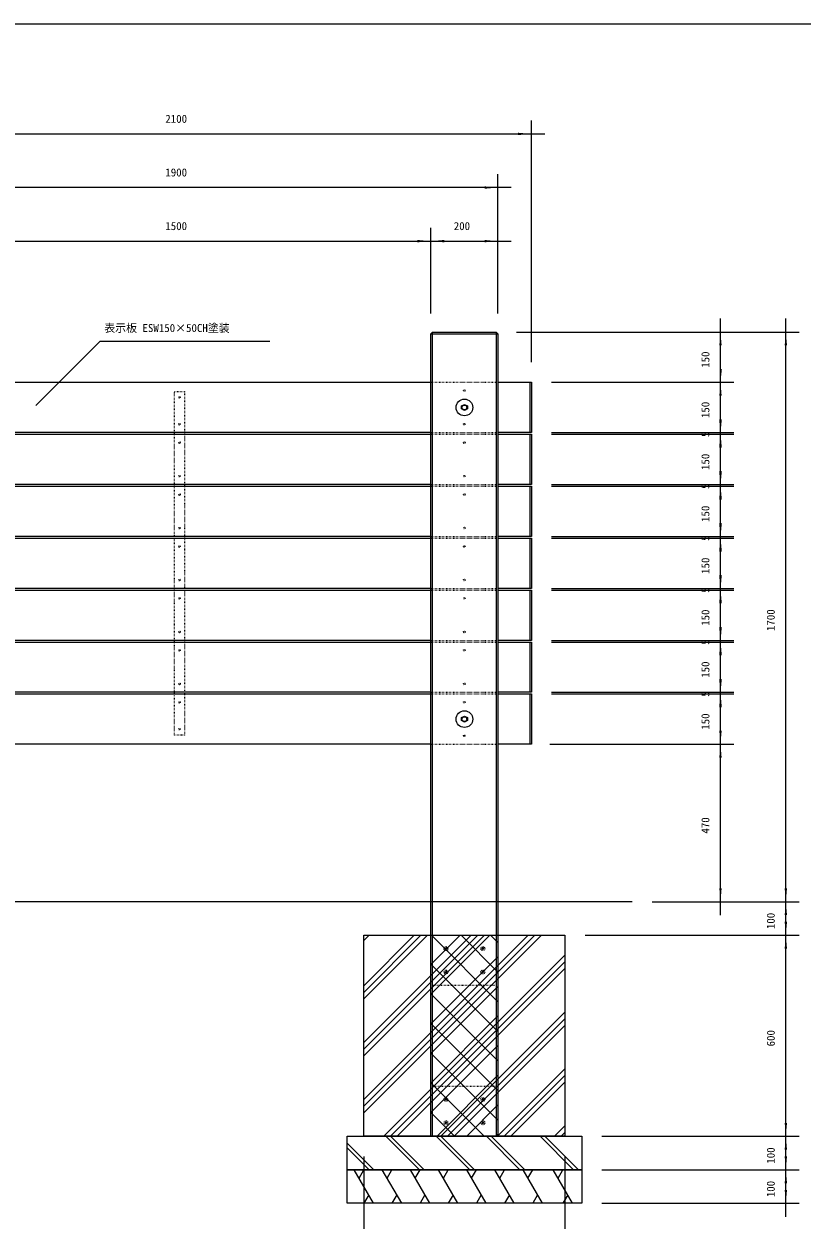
# Model space of a CAD drawing. Units: millimetres, scale not verified. Extents: x -3900 to 3900, y -2750 to 2750.
# Drawn here: x -1909 to 412, y -819 to 2750 of the extents above; entities that cross this region are included whole.
import ezdxf
from ezdxf.enums import TextEntityAlignment as Align

# ---------------------------------------------------------------- set-up
doc = ezdxf.new("R2010")
doc.units = ezdxf.units.MM
doc.header["$LTSCALE"] = 20
doc.linetypes.add('USER5', pattern=[0.208282, 0.069427, -0.138855])
doc.layers.add('0-1_IMPORTED', color=30, linetype='Continuous', lineweight=18)
doc.styles.add('ＭＳ ゴシック', font='')
doc.styles.get('ＭＳ ゴシック').set_extended_font_data('MS Gothic')

msp = doc.modelspace()

# ---------------------------------------------------------------- linework, layer by layer
at = {"layer": '0-1_IMPORTED', "color": 1}
for p, q in [((-395.03, 1740.52), (-395.03, 2461.76)), ((-2495.03, 2421.76), (-395.03, 2421.76)), ((-395.03, 2421.76), (-355.03, 2421.76)), ((-495.03, 1885.52), (-495.03, 2301.76)), ((-495.03, 2261.76), (-2395.03, 2261.76)), ((-455.03, 2261.76), (-495.03, 2261.76)), ((-695.03, 1885.52), (-695.03, 2141.76)), ((-695.03, 1885.52), (-695.03, 2141.76)), ((-495.03, 1885.52), (-495.03, 2141.76)), ((-2195.03, 2101.76), (-695.03, 2101.76)), ((-735.03, 2101.76), (-695.03, 2101.76)), ((-695.03, 2101.76), (-655.03, 2101.76)), ((-695.03, 2101.76), (-495.03, 2101.76)), ((-495.03, 2101.76), (-455.03, 2101.76)), ((169, 1830.52), (169, 1870.52)), ((364, 1830.52), (364, 1870.52)), ((-440.03, 1830.52), (209, 1830.52)), ((-440.03, 1830.52), (404, 1830.52)), ((169, 1680.52), (169, 1830.52)), ((364, 130.52), (364, 1830.52)), ((-1681.35, 1803.72), (-1873.31, 1611.76)), ((-1681.35, 1803.72), (-1176, 1803.72)), ((169, 1680.52), (169, 1720.52)), ((-335.03, 1680.52), (209, 1680.52)), ((-335.03, 1680.52), (209, 1680.52)), ((169, 1530.52), (169, 1680.52)), ((169, 1640.52), (169, 1680.52)), ((169, 1530.52), (169, 1570.52)), ((169, 1525.52), (169, 1565.52)), ((-335.03, 1530.52), (209, 1530.52)), ((-335.03, 1530.52), (209, 1530.52)), ((-335.03, 1525.52), (209, 1525.52)), ((-335.03, 1525.52), (209, 1525.52)), ((169, 1525.52), (169, 1530.52)), ((169, 1490.52), (169, 1530.52)), ((169, 1375.52), (169, 1525.52)), ((169, 1485.52), (169, 1525.52)), ((169, 1375.52), (169, 1415.52)), ((169, 1370.52), (169, 1410.52)), ((-335.03, 1375.52), (209, 1375.52)), ((-335.03, 1375.52), (209, 1375.52)), ((-335.03, 1370.52), (209, 1370.52)), ((-335.03, 1370.52), (209, 1370.52)), ((169, 1370.52), (169, 1375.52)), ((169, 1335.52), (169, 1375.52)), ((169, 1220.52), (169, 1370.52)), ((169, 1330.52), (169, 1370.52)), ((169, 1220.52), (169, 1260.52)), ((169, 1215.52), (169, 1255.52)), ((-335.03, 1220.52), (209, 1220.52)), ((-335.03, 1220.52), (209, 1220.52)), ((-335.03, 1215.52), (209, 1215.52)), ((-335.03, 1215.52), (209, 1215.52)), ((169, 1215.52), (169, 1220.52)), ((169, 1180.52), (169, 1220.52)), ((169, 1065.52), (169, 1215.52)), ((169, 1175.52), (169, 1215.52)), ((169, 1065.52), (169, 1105.52)), ((169, 1060.52), (169, 1100.52)), ((-335.03, 1065.52), (209, 1065.52)), ((-335.03, 1065.52), (209, 1065.52)), ((-335.03, 1060.52), (209, 1060.52)), ((-335.03, 1060.52), (209, 1060.52)), ((169, 1060.52), (169, 1065.52)), ((169, 1025.52), (169, 1065.52)), ((169, 910.52), (169, 1060.52)), ((169, 1020.52), (169, 1060.52)), ((169, 910.52), (169, 950.52)), ((169, 905.52), (169, 945.52)), ((-335.03, 910.52), (209, 910.52)), ((-335.03, 910.52), (209, 910.52)), ((-335.03, 905.52), (209, 905.52)), ((-335.03, 905.52), (209, 905.52)), ((169, 905.52), (169, 910.52)), ((169, 870.52), (169, 910.52)), ((169, 755.52), (169, 905.52)), ((169, 865.52), (169, 905.52)), ((169, 755.52), (169, 795.52)), ((169, 750.52), (169, 790.52)), ((-335.03, 755.52), (209, 755.52)), ((-335.03, 755.52), (209, 755.52)), ((-335.03, 750.52), (209, 750.52)), ((-335.03, 750.52), (209, 750.52)), ((169, 750.52), (169, 755.52)), ((169, 715.52), (169, 755.52)), ((169, 600.52), (169, 750.52)), ((169, 710.52), (169, 750.52)), ((169, 600.52), (169, 640.52)), ((-340.03, 600.52), (209, 600.52)), ((-340.03, 600.52), (209, 600.52)), ((169, 130.52), (169, 600.52)), ((169, 560.52), (169, 600.52)), ((364, 130.52), (364, 170.52)), ((-34.74, 130.52), (209, 130.52)), ((-34.74, 130.52), (404, 130.52)), ((-34.74, 130.52), (404, 130.52)), ((169, 90.52), (169, 130.52)), ((364, 30.52), (364, 130.52)), ((364, 90.52), (364, 130.52)), ((364, 30.52), (364, 70.52)), ((-235.03, 30.52), (404, 30.52)), ((-235.03, 30.52), (404, 30.52)), ((364, -569.48), (364, 30.52)), ((364, -9.48), (364, 30.52)), ((364, -569.48), (364, -529.48)), ((-185.03, -569.48), (404, -569.48)), ((-185.03, -569.48), (404, -569.48)), ((364, -669.48), (364, -569.48)), ((364, -609.48), (364, -569.48)), ((-895.03, -629.48), (-895.03, -984.48)), ((-295.03, -629.48), (-295.03, -984.48)), ((364, -669.48), (364, -629.48)), ((-185.03, -669.48), (404, -669.48)), ((-185.03, -669.48), (404, -669.48)), ((364, -769.48), (364, -669.48)), ((364, -709.48), (364, -669.48)), ((-185.03, -769.48), (404, -769.48)), ((364, -809.48), (364, -769.48))]:
    msp.add_line(p, q, dxfattribs=at)
at = {"layer": '0-1_IMPORTED'}
for p, q in [((-395.03, 2421.76), (-375.03, 2421.76)), ((-695.03, 1825.52), (-495.03, 1825.52)), ((-690.03, -569.48), (-690.03, 1830.52)), ((-500.03, 1830.52), (-500.03, -569.48)), ((-2195.03, 1680.52), (-695.03, 1680.52)), ((-400.03, 1680.52), (-400.03, 1530.52)), ((-695.03, 1530.52), (-2195.03, 1530.52)), ((-2195.03, 1525.52), (-695.03, 1525.52)), ((-400.03, 1525.52), (-400.03, 1375.52)), ((-695.03, 1375.52), (-2195.03, 1375.52)), ((-2195.03, 1370.52), (-695.03, 1370.52)), ((-400.03, 1370.52), (-400.03, 1220.52)), ((-695.03, 1220.52), (-2195.03, 1220.52)), ((-2195.03, 1215.52), (-695.03, 1215.52)), ((-400.03, 1215.52), (-400.03, 1065.52)), ((-695.03, 1065.52), (-2195.03, 1065.52)), ((-2195.03, 1060.52), (-695.03, 1060.52)), ((-400.03, 1060.52), (-400.03, 910.52)), ((-695.03, 910.52), (-2195.03, 910.52)), ((-2195.03, 905.52), (-695.03, 905.52)), ((-400.03, 905.52), (-400.03, 755.52)), ((-695.03, 755.52), (-2195.03, 755.52)), ((-2195.03, 750.52), (-695.03, 750.52)), ((-400.03, 750.52), (-400.03, 600.52)), ((-695.03, 600.52), (-2195.03, 600.52)), ((-94.74, 130.52), (-2782.2, 130.52)), ((-895.03, -329.37), (-535.14, 30.52)), ((-895.03, -499.08), (-365.44, 30.52)), ((-895.03, -309.57), (-554.94, 30.52)), ((-895.03, -479.28), (-385.24, 30.52)), ((-895.03, -289.78), (-574.74, 30.52)), ((-895.03, -459.48), (-405.03, 30.52)), ((-895.03, 15.04), (-879.55, 30.52)), ((-895.03, -159.67), (-704.85, 30.52)), ((-895.03, -139.87), (-724.65, 30.52)), ((-895.03, -120.07), (-744.45, 30.52)), ((-695.03, -56.88), (-607.64, 30.52)), ((-695.03, -145.27), (-519.25, 30.52)), ((-495.03, -167.91), (-693.46, 30.52)), ((-495.03, -79.52), (-605.07, 30.52)), ((-495.03, 8.87), (-516.69, 30.52)), ((-835.33, -569.48), (-295.03, -29.19)), ((-695.03, -233.66), (-495.03, -33.66)), ((-815.53, -569.48), (-295.03, -48.99)), ((-795.73, -569.48), (-295.03, -68.79)), ((-495.03, -256.3), (-695.03, -56.3)), ((-695.03, -322.04), (-495.03, -122.04)), ((-495.03, -344.69), (-695.03, -144.69)), ((-695.03, -410.43), (-495.03, -210.43)), ((-665.62, -569.48), (-295.03, -198.89)), ((-495.03, -433.07), (-695.03, -233.07)), ((-645.82, -569.48), (-295.03, -218.69)), ((-626.03, -569.48), (-295.03, -238.49)), ((-695.03, -498.82), (-495.03, -298.82)), ((-495.03, -521.46), (-695.03, -321.46)), ((-676.42, -568.6), (-495.03, -387.21)), ((-495.92, -569.48), (-295.03, -368.6)), ((-476.12, -569.48), (-295.03, -388.4)), ((-536.29, -568.6), (-695.03, -409.85)), ((-456.32, -569.48), (-295.03, -408.2)), ((-624.68, -568.6), (-695.03, -498.24)), ((-588.04, -568.6), (-495.03, -475.6)), ((-829.18, -569.48), (-729.18, -669.48)), ((-815.03, -569.48), (-715.03, -669.48)), ((-679.18, -569.48), (-579.18, -669.48)), ((-665.03, -569.48), (-565.03, -669.48)), ((-529.18, -569.48), (-429.18, -669.48)), ((-515.03, -569.48), (-415.03, -669.48)), ((-499.65, -568.6), (-495.03, -563.99)), ((-369.18, -569.48), (-269.18, -669.48)), ((-355.03, -569.48), (-255.03, -669.48)), ((-326.21, -569.48), (-295.03, -538.3)), ((-306.41, -569.48), (-295.03, -558.1)), ((-945.03, -589.48), (-865.03, -669.48)), ((-945.03, -603.62), (-879.18, -669.48)), ((-866.17, -769.48), (-923.9, -669.48)), ((-909.47, -694.48), (-895.03, -669.48)), ((-782.17, -769.48), (-839.9, -669.48)), ((-825.47, -694.48), (-811.03, -669.48)), ((-698.17, -769.48), (-755.9, -669.48)), ((-741.47, -694.48), (-727.03, -669.48)), ((-614.17, -769.48), (-671.9, -669.48)), ((-657.47, -694.48), (-643.03, -669.48)), ((-530.17, -769.48), (-587.9, -669.48)), ((-573.47, -694.48), (-559.03, -669.48)), ((-446.17, -769.48), (-503.9, -669.48)), ((-489.47, -694.48), (-475.03, -669.48)), ((-362.17, -769.48), (-419.9, -669.48)), ((-405.47, -694.48), (-391.03, -669.48)), ((-272.17, -769.48), (-329.9, -669.48)), ((-315.47, -694.48), (-301.03, -669.48)), ((-880.6, -744.48), (-895.03, -769.48)), ((-796.6, -744.48), (-811.03, -769.48)), ((-712.6, -744.48), (-727.03, -769.48)), ((-628.6, -744.48), (-643.03, -769.48)), ((-544.6, -744.48), (-559.03, -769.48)), ((-460.6, -744.48), (-475.03, -769.48)), ((-376.6, -744.48), (-391.03, -769.48)), ((-286.6, -744.48), (-301.03, -769.48))]:
    msp.add_line(p, q, dxfattribs=at)
at = {"layer": '0-1_IMPORTED', "linetype": 'USER5'}
for p, q in [((-695.03, 1680.52), (-495.03, 1680.52)), ((-695.03, 1530.52), (-495.03, 1530.52)), ((-695.03, 1525.52), (-495.03, 1525.52)), ((-695.03, 1375.52), (-495.03, 1375.52)), ((-695.03, 1370.52), (-495.03, 1370.52)), ((-695.03, 1220.52), (-495.03, 1220.52)), ((-695.03, 1215.52), (-495.03, 1215.52)), ((-695.03, 1065.52), (-495.03, 1065.52)), ((-695.03, 1060.52), (-495.03, 1060.52)), ((-695.03, 910.52), (-495.03, 910.52)), ((-695.03, 905.52), (-495.03, 905.52)), ((-695.03, 755.52), (-495.03, 755.52)), ((-695.03, 750.52), (-495.03, 750.52)), ((-695.03, 600.52), (-495.03, 600.52))]:
    msp.add_line(p, q, dxfattribs=at)
at = {"layer": '0-1_IMPORTED'}
for points in [[(-3900, 2750), (3900, 2750), (3900, -2750), (-3900, -2750)], [(-690.03, 1830.52), (-500.03, 1830.52), (-495.03, 1825.52), (-495.03, -569.48), (-695.03, -569.48), (-695.03, 1825.52)], [(-595.03, 1596.52), (-604.03, 1601.02), (-604.03, 1610.02), (-595.04, 1614.52), (-586.03, 1610.02), (-586.03, 1601.02)], [(-595.03, 666.52), (-604.03, 671.02), (-604.03, 680.02), (-595.04, 684.52), (-586.03, 680.02), (-586.03, 671.02)], [(-895.03, 30.52), (-295.03, 30.52), (-295.03, -569.48), (-895.03, -569.48)], [(-945.03, -569.48), (-245.03, -569.48), (-245.03, -669.48), (-945.03, -669.48)], [(-945.03, -669.48), (-245.03, -669.48), (-245.03, -769.48), (-945.03, -769.48)]]:
    msp.add_lwpolyline(points, close=True, dxfattribs=at)
for points in [[(-495.03, 1680.52), (-395.03, 1680.52), (-395.03, 1530.52), (-495.03, 1530.52)], [(-495.03, 1525.52), (-395.03, 1525.52), (-395.03, 1375.52), (-495.03, 1375.52)], [(-495.03, 1370.52), (-395.03, 1370.52), (-395.03, 1220.52), (-495.03, 1220.52)], [(-495.03, 1215.52), (-395.03, 1215.52), (-395.03, 1065.52), (-495.03, 1065.52)], [(-495.03, 1060.52), (-395.03, 1060.52), (-395.03, 910.52), (-495.03, 910.52)], [(-495.03, 905.52), (-395.03, 905.52), (-395.03, 755.52), (-495.03, 755.52)], [(-495.03, 750.52), (-395.03, 750.52), (-395.03, 600.52), (-495.03, 600.52)]]:
    msp.add_lwpolyline(points, dxfattribs=at)
at = {"layer": '0-1_IMPORTED', "linetype": 'USER5'}
for points in [[(-1460.03, 1653.02), (-1430.03, 1653.02), (-1430.03, 628.02), (-1460.03, 628.02)], [(-690.03, 30.52), (-500.03, 30.52), (-500.03, -119.48), (-690.03, -119.48)], [(-652.53, -8.98), (-650.53, -8.98), (-650.53, -6.98), (-649.53, -6.98), (-649.53, -8.98), (-647.53, -8.98), (-647.53, -9.98), (-649.53, -9.98), (-649.53, -11.98), (-650.53, -11.98), (-650.53, -9.98), (-652.53, -9.98)], [(-537.53, -8.98), (-539.53, -8.98), (-539.53, -6.98), (-540.53, -6.98), (-540.53, -8.98), (-542.53, -8.98), (-542.53, -9.98), (-540.53, -9.98), (-540.53, -11.98), (-539.53, -11.98), (-539.53, -9.98), (-537.53, -9.98)], [(-652.53, -78.98), (-650.53, -78.98), (-650.53, -76.98), (-649.53, -76.98), (-649.53, -78.98), (-647.53, -78.98), (-647.53, -79.98), (-649.53, -79.98), (-649.53, -81.98), (-650.53, -81.98), (-650.53, -79.98), (-652.53, -79.98)], [(-537.53, -78.98), (-539.53, -78.98), (-539.53, -76.98), (-540.53, -76.98), (-540.53, -78.98), (-542.53, -78.98), (-542.53, -79.98), (-540.53, -79.98), (-540.53, -81.98), (-539.53, -81.98), (-539.53, -79.98), (-537.53, -79.98)], [(-690.03, -419.48), (-500.03, -419.48), (-500.03, -569.48), (-690.03, -569.48)], [(-652.53, -458.98), (-650.53, -458.98), (-650.53, -456.98), (-649.53, -456.98), (-649.53, -458.98), (-647.53, -458.98), (-647.53, -459.98), (-649.53, -459.98), (-649.53, -461.98), (-650.53, -461.98), (-650.53, -459.98), (-652.53, -459.98)], [(-537.53, -458.98), (-539.53, -458.98), (-539.53, -456.98), (-540.53, -456.98), (-540.53, -458.98), (-542.53, -458.98), (-542.53, -459.98), (-540.53, -459.98), (-540.53, -461.98), (-539.53, -461.98), (-539.53, -459.98), (-537.53, -459.98)], [(-652.53, -528.98), (-650.53, -528.98), (-650.53, -526.98), (-649.53, -526.98), (-649.53, -528.98), (-647.53, -528.98), (-647.53, -529.98), (-649.53, -529.98), (-649.53, -531.98), (-650.53, -531.98), (-650.53, -529.98), (-652.53, -529.98)], [(-537.53, -528.98), (-539.53, -528.98), (-539.53, -526.98), (-540.53, -526.98), (-540.53, -528.98), (-542.53, -528.98), (-542.53, -529.98), (-540.53, -529.98), (-540.53, -531.98), (-539.53, -531.98), (-539.53, -529.98), (-537.53, -529.98)]]:
    msp.add_lwpolyline(points, close=True, dxfattribs=at)
for centre, radius in [((-595.03, 1655.52), 2.5), ((-1445.03, 1635.52), 2.5), ((-1445.03, 1555.52), 2.5), ((-595.03, 1555.52), 2.5), ((-1445.03, 1500.52), 2.5), ((-595.03, 1500.52), 2.5), ((-1445.03, 1400.52), 2.5), ((-595.03, 1400.52), 2.5), ((-1445.03, 1345.52), 2.5), ((-595.03, 1345.52), 2.5), ((-1445.03, 1245.52), 2.5), ((-595.03, 1245.52), 2.5), ((-1445.03, 1190.52), 2.5), ((-595.03, 1190.52), 2.5), ((-1445.03, 1090.52), 2.5), ((-595.03, 1090.52), 2.5), ((-1445.03, 1035.52), 2.5), ((-595.03, 1035.52), 2.5), ((-1445.03, 935.52), 2.5), ((-595.03, 935.52), 2.5), ((-1445.03, 880.52), 2.5), ((-595.03, 880.52), 2.5), ((-1445.03, 780.52), 2.5), ((-595.03, 780.52), 2.5), ((-1445.03, 725.52), 2.5), ((-595.03, 725.52), 2.5), ((-1445.03, 645.52), 2.5), ((-595.03, 625.52), 2.5), ((-650.03, -9.48), 6), ((-540.03, -9.48), 6), ((-650.03, -79.48), 6), ((-540.03, -79.48), 6), ((-650.03, -459.48), 6), ((-540.03, -459.48), 6), ((-650.03, -529.48), 6), ((-540.03, -529.48), 6)]:
    msp.add_circle(centre, radius, dxfattribs=at)
at = {"layer": '0-1_IMPORTED'}
for centre, radius in [((-595.03, 1605.52), 25), ((-595.03, 1605.52), 7.19), ((-595.03, 675.52), 25), ((-595.03, 675.52), 7.19)]:
    msp.add_circle(centre, radius, dxfattribs=at)
at = {"layer": '0-1_IMPORTED', "color": 1}
for points in [[(-395.03, 2421.76), (-435.03, 2418.26), (-435.03, 2425.26)], [(-495.03, 2261.76), (-535.03, 2258.26), (-535.03, 2265.26)], [(-695.03, 2101.76), (-735.03, 2098.26), (-735.03, 2105.26)], [(-695.03, 2101.76), (-655.04, 2105.26), (-655.04, 2098.26)], [(-495.03, 2101.76), (-535.03, 2098.26), (-535.03, 2105.26)], [(169, 1830.52), (172.5, 1790.52), (165.5, 1790.52)], [(364, 1830.52), (367.5, 1790.52), (360.5, 1790.52)], [(169, 1680.52), (166.2, 1720.57), (173.2, 1720.45)], [(169, 1680.52), (172.5, 1640.52), (165.5, 1640.52)], [(169, 1530.52), (165.5, 1570.52), (172.5, 1570.52)], [(169, 1525.52), (165.5, 1565.52), (172.5, 1565.52)], [(169, 1530.52), (172.5, 1490.52), (165.5, 1490.52)], [(169, 1525.52), (172.5, 1485.52), (165.5, 1485.52)], [(169, 1375.52), (165.5, 1415.52), (172.5, 1415.52)], [(169, 1370.52), (165.5, 1410.52), (172.5, 1410.52)], [(169, 1375.52), (172.5, 1335.52), (165.5, 1335.52)], [(169, 1370.52), (172.5, 1330.52), (165.5, 1330.52)], [(169, 1220.52), (165.5, 1260.52), (172.5, 1260.52)], [(169, 1215.52), (165.5, 1255.52), (172.5, 1255.52)], [(169, 1220.52), (172.5, 1180.52), (165.5, 1180.52)], [(169, 1215.52), (172.5, 1175.52), (165.5, 1175.52)], [(169, 1065.52), (165.5, 1105.52), (172.5, 1105.52)], [(169, 1060.52), (165.5, 1100.52), (172.5, 1100.52)], [(169, 1065.52), (172.5, 1025.52), (165.5, 1025.52)], [(169, 1060.52), (172.5, 1020.52), (165.5, 1020.52)], [(169, 910.52), (165.5, 950.52), (172.5, 950.52)], [(169, 905.52), (165.5, 945.52), (172.5, 945.52)], [(169, 910.52), (172.5, 870.52), (165.5, 870.52)], [(169, 905.52), (172.5, 865.52), (165.5, 865.52)], [(169, 755.52), (165.5, 795.52), (172.5, 795.52)], [(169, 750.52), (165.5, 790.52), (172.5, 790.52)], [(169, 755.52), (172.5, 715.52), (165.5, 715.52)], [(169, 750.52), (172.5, 710.52), (165.5, 710.52)], [(169, 600.52), (165.5, 640.52), (172.5, 640.52)], [(169, 600.52), (172.5, 560.52), (165.5, 560.52)], [(169, 130.52), (165.5, 170.52), (172.5, 170.52)], [(364, 130.52), (360.5, 170.52), (367.5, 170.52)], [(364, 130.52), (367.5, 90.52), (360.5, 90.52)], [(364, 30.52), (360.5, 70.52), (367.5, 70.52)], [(364, 30.52), (367.5, -9.48), (360.5, -9.48)], [(364, -569.48), (360.5, -529.48), (367.5, -529.48)], [(364, -569.48), (367.5, -609.48), (360.5, -609.48)], [(364, -669.48), (360.5, -629.48), (367.5, -629.48)], [(364, -669.48), (367.5, -709.48), (360.5, -709.48)], [(364, -769.48), (360.5, -729.48), (367.5, -729.48)]]:
    msp.add_solid(points, dxfattribs=at)

# ---------------------------------------------------------------- texts
at = {"layer": '0-1_IMPORTED', "color": 7, "style": 'ＭＳ ゴシック'}
for s, p in [('2100', (-1487.37, 2447.69)), ('1900', (-1487.37, 2287.69)), ('1500', (-1487.37, 2127.69)), ('200', (-626.78, 2127.69)), ('表示板 ESW150×50CH塗装', (-1669.46, 1823.49))]:
    msp.add_text(s, height=23.88, dxfattribs=at).set_placement(p, align=Align.BOTTOM_LEFT)
for s, p in [('150', (143.07, 1723.77)), ('150', (143.07, 1573.77)), ('5', (143.07, 1517.44)), ('150', (143.07, 1418.77)), ('5', (143.07, 1362.44)), ('150', (143.07, 1263.77)), ('5', (143.07, 1207.44)), ('150', (143.07, 1108.77)), ('5', (143.07, 1052.44)), ('150', (143.07, 953.77)), ('1700', (338.07, 938.19)), ('5', (143.07, 897.44)), ('150', (143.07, 798.77)), ('5', (143.07, 742.44)), ('150', (143.07, 643.77)), ('470', (143.07, 333.77)), ('100', (338.07, 48.77)), ('600', (338.07, -301.23)), ('100', (338.07, -651.23)), ('100', (338.07, -751.23))]:
    msp.add_text(s, height=23.88, rotation=90, dxfattribs=at).set_placement(p, align=Align.BOTTOM_LEFT)

doc.saveas('drawing.dxf')
